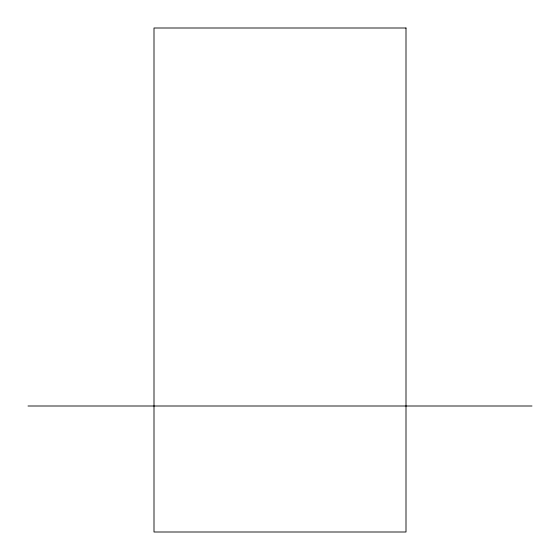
<?xml version="1.0" encoding="UTF-8"?>
<svg xmlns="http://www.w3.org/2000/svg" width="560" height="560" viewBox="0 0 560 560"><rect width="100%" height="100%" fill="white"/><g stroke="black" fill="none" stroke-linecap="round" stroke-linejoin="round"><path stroke-width="0.84" d="M28 406L532 406M406 28L154 28L154 532L406 532L406 28"/></g></svg>
